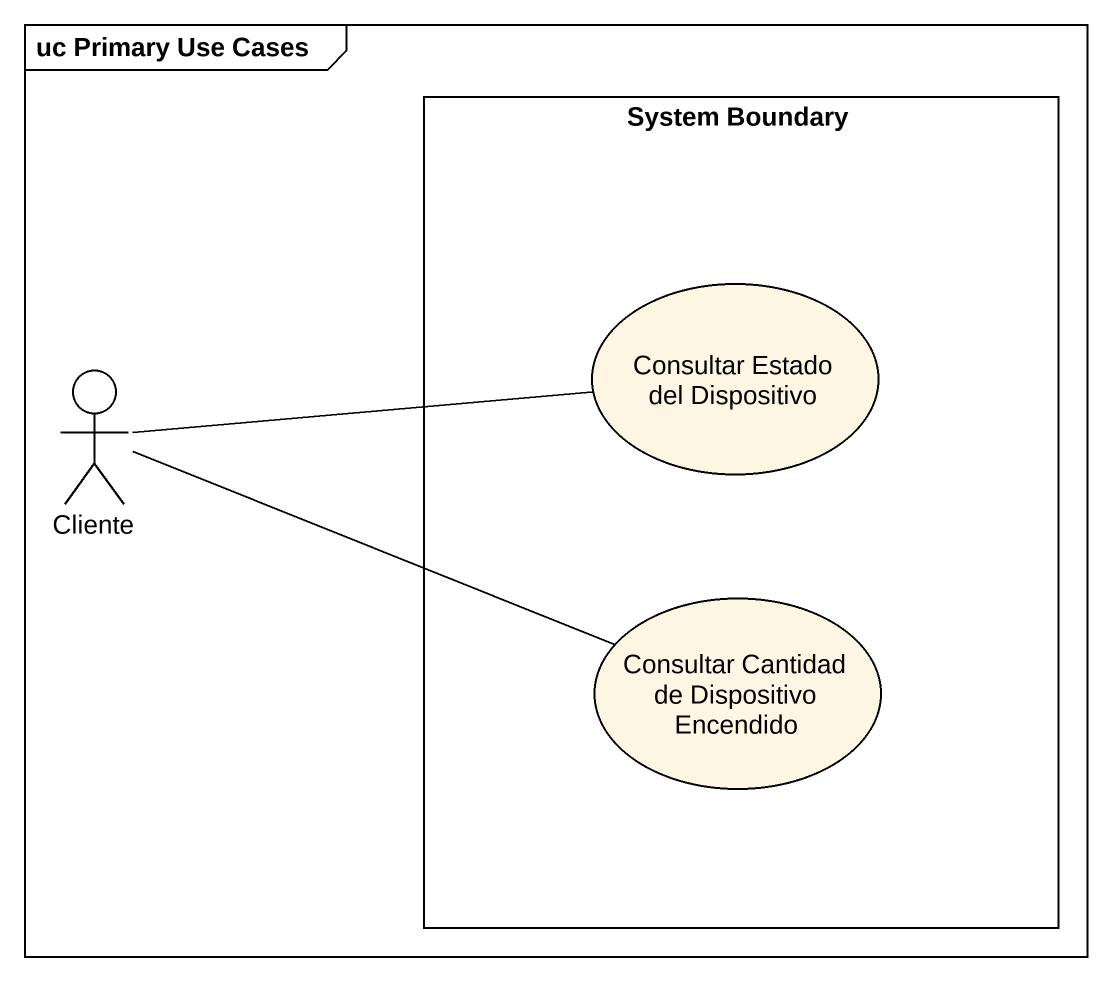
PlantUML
@startuml
mainframe uc Primary Use Cases
rectangle "System Boundary" as System_Boundary {
  usecase "Consultar Estado del Dispositivo" as Consultar_Estado_del
  usecase "Consultar Cantidad de Dispositivo Encendido" as Consultar_Cantidad_de
}
actor Cliente
Cliente -right- Consultar_Estado_del
Cliente -right- Consultar_Cantidad_de
@enduml
